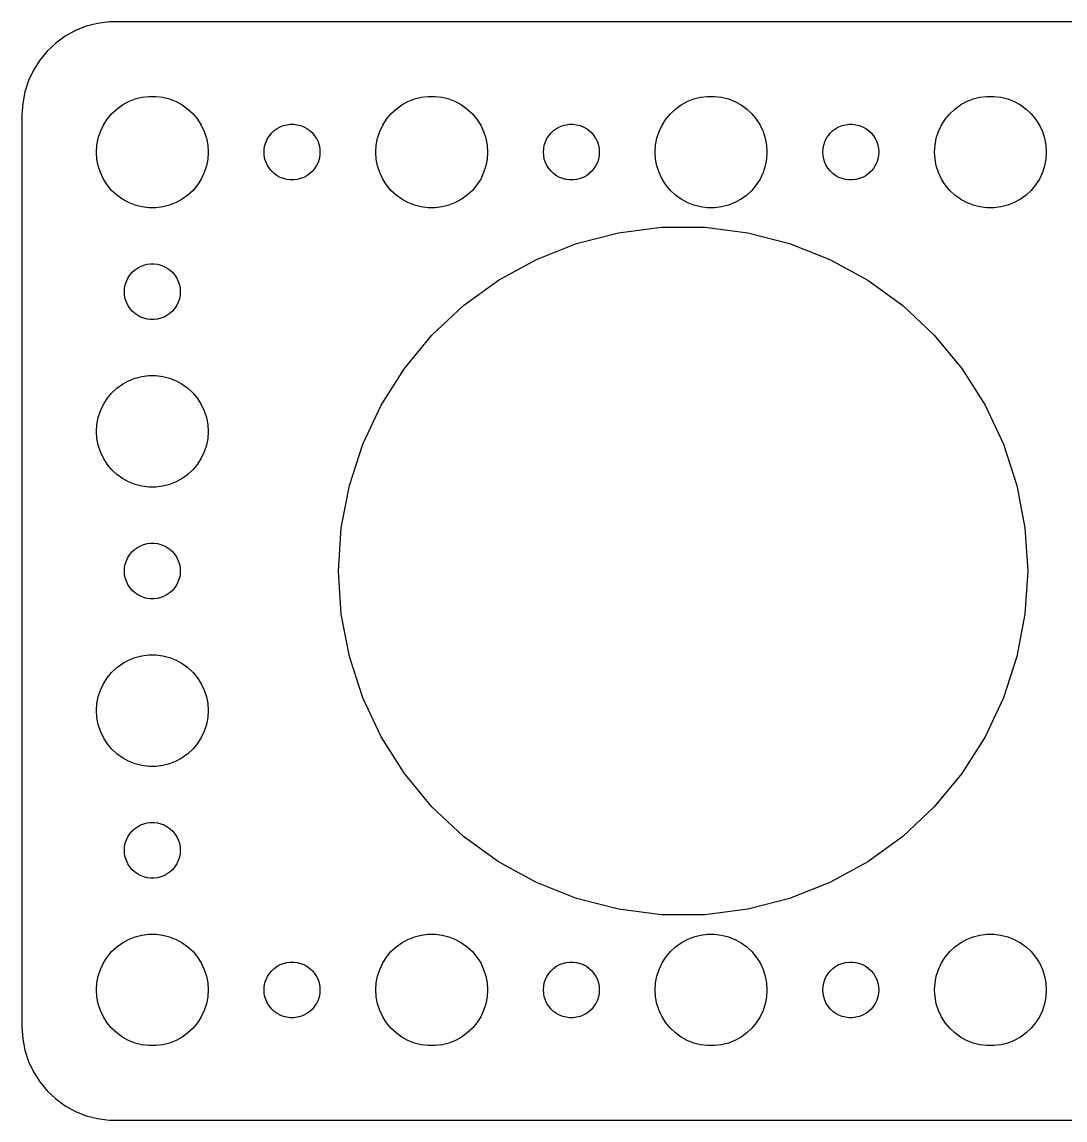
# Model space of a CAD drawing. Header units: metres. Extents: x -120 to 120, y -29 to 29.
# Drawn here: x -119.5 to -63.5, y -29.5 to 29.5 of the extents above; entities that cross this region are included whole.
import ezdxf

# ---------------------------------------------------------------- set-up
doc = ezdxf.new("R2010")
doc.units = ezdxf.units.M

msp = doc.modelspace()

# ---------------------------------------------------------------- linework, layer by layer
for p, q in [((-114.814, 29.4901), (-115.437, 29.4114)), ((114.814, 29.4901), (-114.814, 29.4901)), ((-116.629, 29.0241), (-117.179, 28.7216)), ((-116.045, 29.2553), (-116.629, 29.0241)), ((-115.437, 29.4114), (-116.045, 29.2553)), ((-117.687, 28.3526), (-118.145, 27.9227)), ((-117.179, 28.7216), (-117.687, 28.3526)), ((-118.145, 27.9227), (-118.545, 27.4389)), ((-118.545, 27.4389), (-118.882, 26.9088)), ((-118.882, 26.9088), (-119.149, 26.3406)), ((-119.149, 26.3406), (-119.343, 25.7434)), ((-119.343, 25.7434), (-119.461, 25.1267)), ((-113.427, 25.3532), (-113.062, 25.4469)), ((-113.062, 25.4469), (-112.688, 25.4941)), ((-112.688, 25.4941), (-112.312, 25.4941)), ((-112.312, 25.4941), (-111.938, 25.4469)), ((-111.938, 25.4469), (-111.573, 25.3532)), ((-98.427, 25.3532), (-98.0621, 25.4469)), ((-98.0621, 25.4469), (-97.6884, 25.4941)), ((-97.6884, 25.4941), (-97.3116, 25.4941)), ((-97.3116, 25.4941), (-96.9379, 25.4469)), ((-96.9379, 25.4469), (-96.573, 25.3532)), ((-83.427, 25.3532), (-83.0621, 25.4469)), ((-83.0621, 25.4469), (-82.6884, 25.4941)), ((-82.6884, 25.4941), (-82.3116, 25.4941)), ((-82.3116, 25.4941), (-81.9379, 25.4469)), ((-81.9379, 25.4469), (-81.573, 25.3532)), ((-68.427, 25.3532), (-68.0621, 25.4469)), ((-68.0621, 25.4469), (-67.6884, 25.4941)), ((-67.6884, 25.4941), (-67.3116, 25.4941)), ((-67.3116, 25.4941), (-66.9379, 25.4469)), ((-66.9379, 25.4469), (-66.573, 25.3532)), ((-119.461, 25.1267), (-119.5, 24.5)), ((-114.687, 24.5536), (-114.412, 24.8115)), ((-114.412, 24.8115), (-114.107, 25.033)), ((-114.107, 25.033), (-113.777, 25.2145)), ((-113.777, 25.2145), (-113.427, 25.3532)), ((-111.573, 25.3532), (-111.223, 25.2145)), ((-111.223, 25.2145), (-110.893, 25.033)), ((-110.893, 25.033), (-110.588, 24.8115)), ((-110.588, 24.8115), (-110.313, 24.5536)), ((-99.6869, 24.5536), (-99.4123, 24.8115)), ((-99.4123, 24.8115), (-99.1075, 25.033)), ((-99.1075, 25.033), (-98.7773, 25.2145)), ((-98.7773, 25.2145), (-98.427, 25.3532)), ((-96.573, 25.3532), (-96.2227, 25.2145)), ((-96.2227, 25.2145), (-95.8925, 25.033)), ((-95.8925, 25.033), (-95.5877, 24.8115)), ((-95.5877, 24.8115), (-95.3131, 24.5536)), ((-84.6869, 24.5536), (-84.4123, 24.8115)), ((-84.4123, 24.8115), (-84.1075, 25.033)), ((-84.1075, 25.033), (-83.7773, 25.2145)), ((-83.7773, 25.2145), (-83.427, 25.3532)), ((-81.573, 25.3532), (-81.2227, 25.2145)), ((-81.2227, 25.2145), (-80.8925, 25.033)), ((-80.8925, 25.033), (-80.5877, 24.8115)), ((-80.5877, 24.8115), (-80.3131, 24.5536)), ((-69.6869, 24.5536), (-69.4123, 24.8115)), ((-69.4123, 24.8115), (-69.1075, 25.033)), ((-69.1075, 25.033), (-68.7773, 25.2145)), ((-68.7773, 25.2145), (-68.427, 25.3532)), ((-66.573, 25.3532), (-66.2227, 25.2145)), ((-66.2227, 25.2145), (-65.8925, 25.033)), ((-65.8925, 25.033), (-65.5877, 24.8115)), ((-65.5877, 24.8115), (-65.3131, 24.5536)), ((-119.5, 24.5), (-119.5, -24.5)), ((-115.129, 23.9453), (-114.927, 24.2634)), ((-114.927, 24.2634), (-114.687, 24.5536)), ((-110.313, 24.5536), (-110.073, 24.2634)), ((-110.073, 24.2634), (-109.871, 23.9453)), ((-100.129, 23.9453), (-99.927, 24.2634)), ((-99.927, 24.2634), (-99.6869, 24.5536)), ((-95.3131, 24.5536), (-95.073, 24.2634)), ((-95.073, 24.2634), (-94.8711, 23.9453)), ((-85.1289, 23.9453), (-84.927, 24.2634)), ((-84.927, 24.2634), (-84.6869, 24.5536)), ((-80.3131, 24.5536), (-80.073, 24.2634)), ((-80.073, 24.2634), (-79.8711, 23.9453)), ((-70.1289, 23.9453), (-69.927, 24.2634)), ((-69.927, 24.2634), (-69.6869, 24.5536)), ((-65.3131, 24.5536), (-65.073, 24.2634)), ((-65.073, 24.2634), (-64.8711, 23.9453)), ((-115.406, 23.2461), (-115.289, 23.6044)), ((-115.289, 23.6044), (-115.129, 23.9453)), ((-109.871, 23.9453), (-109.711, 23.6044)), ((-109.711, 23.6044), (-109.594, 23.2461)), ((-106.093, 23.5268), (-105.956, 23.6558)), ((-105.956, 23.6558), (-105.804, 23.7665)), ((-105.804, 23.7665), (-105.639, 23.8572)), ((-105.639, 23.8572), (-105.464, 23.9266)), ((-105.464, 23.9266), (-105.281, 23.9734)), ((-105.281, 23.9734), (-105.094, 23.997)), ((-105.094, 23.997), (-104.906, 23.997)), ((-104.906, 23.997), (-104.719, 23.9734)), ((-104.719, 23.9734), (-104.536, 23.9266)), ((-104.536, 23.9266), (-104.361, 23.8572)), ((-104.361, 23.8572), (-104.196, 23.7665)), ((-104.196, 23.7665), (-104.044, 23.6558)), ((-104.044, 23.6558), (-103.907, 23.5268)), ((-100.406, 23.2461), (-100.289, 23.6044)), ((-100.289, 23.6044), (-100.129, 23.9453)), ((-94.8711, 23.9453), (-94.7107, 23.6044)), ((-94.7107, 23.6044), (-94.5943, 23.2461)), ((-91.0934, 23.5268), (-90.9561, 23.6558)), ((-90.9561, 23.6558), (-90.8037, 23.7665)), ((-90.8037, 23.7665), (-90.6387, 23.8572)), ((-90.6387, 23.8572), (-90.4635, 23.9266)), ((-90.4635, 23.9266), (-90.2811, 23.9734)), ((-90.2811, 23.9734), (-90.0942, 23.997)), ((-90.0942, 23.997), (-89.9058, 23.997)), ((-89.9058, 23.997), (-89.7189, 23.9734)), ((-89.7189, 23.9734), (-89.5365, 23.9266)), ((-89.5365, 23.9266), (-89.3613, 23.8572)), ((-89.3613, 23.8572), (-89.1963, 23.7665)), ((-89.1963, 23.7665), (-89.0439, 23.6558)), ((-89.0439, 23.6558), (-88.9065, 23.5268)), ((-85.4057, 23.2461), (-85.2893, 23.6044)), ((-85.2893, 23.6044), (-85.1289, 23.9453)), ((-79.8711, 23.9453), (-79.7107, 23.6044)), ((-79.7107, 23.6044), (-79.5943, 23.2461)), ((-76.0934, 23.5268), (-75.9561, 23.6558)), ((-75.9561, 23.6558), (-75.8037, 23.7665)), ((-75.8037, 23.7665), (-75.6387, 23.8572)), ((-75.6387, 23.8572), (-75.4635, 23.9266)), ((-75.4635, 23.9266), (-75.2811, 23.9734)), ((-75.2811, 23.9734), (-75.0942, 23.997)), ((-75.0942, 23.997), (-74.9058, 23.997)), ((-74.9058, 23.997), (-74.7189, 23.9734)), ((-74.7189, 23.9734), (-74.5365, 23.9266)), ((-74.5365, 23.9266), (-74.3613, 23.8572)), ((-74.3613, 23.8572), (-74.1963, 23.7665)), ((-74.1963, 23.7665), (-74.0439, 23.6558)), ((-74.0439, 23.6558), (-73.9065, 23.5268)), ((-70.4057, 23.2461), (-70.2893, 23.6044)), ((-70.2893, 23.6044), (-70.1289, 23.9453)), ((-64.8711, 23.9453), (-64.7107, 23.6044)), ((-64.7107, 23.6044), (-64.5943, 23.2461)), ((-115.476, 22.876), (-115.406, 23.2461)), ((-109.594, 23.2461), (-109.524, 22.876)), ((-106.453, 22.873), (-106.395, 23.0522)), ((-106.395, 23.0522), (-106.314, 23.2226)), ((-106.314, 23.2226), (-106.214, 23.3817)), ((-106.214, 23.3817), (-106.093, 23.5268)), ((-103.907, 23.5268), (-103.786, 23.3817)), ((-103.786, 23.3817), (-103.686, 23.2226)), ((-103.686, 23.2226), (-103.605, 23.0522)), ((-103.605, 23.0522), (-103.547, 22.873)), ((-100.476, 22.876), (-100.406, 23.2461)), ((-94.5943, 23.2461), (-94.5237, 22.876)), ((-91.4529, 22.873), (-91.3947, 23.0522)), ((-91.3947, 23.0522), (-91.3145, 23.2226)), ((-91.3145, 23.2226), (-91.2135, 23.3817)), ((-91.2135, 23.3817), (-91.0934, 23.5268)), ((-88.9065, 23.5268), (-88.7865, 23.3817)), ((-88.7865, 23.3817), (-88.6855, 23.2226)), ((-88.6855, 23.2226), (-88.6053, 23.0522)), ((-88.6053, 23.0522), (-88.5471, 22.873)), ((-85.4763, 22.876), (-85.4057, 23.2461)), ((-79.5943, 23.2461), (-79.5237, 22.876)), ((-76.4529, 22.873), (-76.3947, 23.0522)), ((-76.3947, 23.0522), (-76.3145, 23.2226)), ((-76.3145, 23.2226), (-76.2135, 23.3817)), ((-76.2135, 23.3817), (-76.0934, 23.5268)), ((-73.9065, 23.5268), (-73.7865, 23.3817)), ((-73.7865, 23.3817), (-73.6855, 23.2226)), ((-73.6855, 23.2226), (-73.6053, 23.0522)), ((-73.6053, 23.0522), (-73.5471, 22.873)), ((-70.4763, 22.876), (-70.4057, 23.2461)), ((-64.5943, 23.2461), (-64.5237, 22.876)), ((-115.5, 22.5), (-115.476, 22.876)), ((-115.476, 22.124), (-115.5, 22.5)), ((-109.524, 22.876), (-109.5, 22.5)), ((-109.5, 22.5), (-109.524, 22.124)), ((-106.5, 22.5), (-106.488, 22.688)), ((-106.488, 22.312), (-106.5, 22.5)), ((-106.488, 22.688), (-106.453, 22.873)), ((-103.547, 22.873), (-103.512, 22.688)), ((-103.512, 22.688), (-103.5, 22.5)), ((-103.5, 22.5), (-103.512, 22.312)), ((-100.5, 22.5), (-100.476, 22.876)), ((-100.476, 22.124), (-100.5, 22.5)), ((-94.5237, 22.876), (-94.5, 22.5)), ((-94.5, 22.5), (-94.5237, 22.124)), ((-91.5, 22.5), (-91.4882, 22.688)), ((-91.4882, 22.312), (-91.5, 22.5)), ((-91.4882, 22.688), (-91.4529, 22.873)), ((-88.5471, 22.873), (-88.5118, 22.688)), ((-88.5118, 22.688), (-88.5, 22.5)), ((-88.5, 22.5), (-88.5118, 22.312)), ((-85.5, 22.5), (-85.4763, 22.876)), ((-85.4763, 22.124), (-85.5, 22.5)), ((-79.5237, 22.876), (-79.5, 22.5)), ((-79.5, 22.5), (-79.5237, 22.124)), ((-76.5, 22.5), (-76.4882, 22.688)), ((-76.4882, 22.312), (-76.5, 22.5)), ((-76.4882, 22.688), (-76.4529, 22.873)), ((-73.5471, 22.873), (-73.5118, 22.688)), ((-73.5118, 22.688), (-73.5, 22.5)), ((-73.5, 22.5), (-73.5118, 22.312)), ((-70.5, 22.5), (-70.4763, 22.876)), ((-70.4763, 22.124), (-70.5, 22.5)), ((-64.5237, 22.876), (-64.5, 22.5)), ((-64.5, 22.5), (-64.5237, 22.124)), ((-115.406, 21.7539), (-115.476, 22.124)), ((-109.524, 22.124), (-109.594, 21.7539)), ((-106.453, 22.127), (-106.488, 22.312)), ((-106.395, 21.9478), (-106.453, 22.127)), ((-106.314, 21.7774), (-106.395, 21.9478)), ((-103.605, 21.9478), (-103.686, 21.7774)), ((-103.547, 22.127), (-103.605, 21.9478)), ((-103.512, 22.312), (-103.547, 22.127)), ((-100.406, 21.7539), (-100.476, 22.124)), ((-94.5237, 22.124), (-94.5943, 21.7539)), ((-91.4529, 22.127), (-91.4882, 22.312)), ((-91.3947, 21.9478), (-91.4529, 22.127)), ((-91.3145, 21.7774), (-91.3947, 21.9478)), ((-88.6053, 21.9478), (-88.6855, 21.7774)), ((-88.5471, 22.127), (-88.6053, 21.9478)), ((-88.5118, 22.312), (-88.5471, 22.127)), ((-85.4057, 21.7539), (-85.4763, 22.124)), ((-79.5237, 22.124), (-79.5943, 21.7539)), ((-76.4529, 22.127), (-76.4882, 22.312)), ((-76.3947, 21.9478), (-76.4529, 22.127)), ((-76.3145, 21.7774), (-76.3947, 21.9478)), ((-73.6053, 21.9478), (-73.6855, 21.7774)), ((-73.5471, 22.127), (-73.6053, 21.9478)), ((-73.5118, 22.312), (-73.5471, 22.127)), ((-70.4057, 21.7539), (-70.4763, 22.124)), ((-64.5237, 22.124), (-64.5943, 21.7539)), ((-115.289, 21.3956), (-115.406, 21.7539)), ((-115.129, 21.0547), (-115.289, 21.3956)), ((-109.711, 21.3956), (-109.871, 21.0547)), ((-109.594, 21.7539), (-109.711, 21.3956)), ((-106.214, 21.6183), (-106.314, 21.7774)), ((-106.093, 21.4732), (-106.214, 21.6183)), ((-105.956, 21.3442), (-106.093, 21.4732)), ((-105.804, 21.2335), (-105.956, 21.3442)), ((-105.639, 21.1427), (-105.804, 21.2335)), ((-104.196, 21.2335), (-104.361, 21.1427)), ((-104.044, 21.3442), (-104.196, 21.2335)), ((-103.907, 21.4732), (-104.044, 21.3442)), ((-103.786, 21.6183), (-103.907, 21.4732)), ((-103.686, 21.7774), (-103.786, 21.6183)), ((-100.289, 21.3956), (-100.406, 21.7539)), ((-100.129, 21.0547), (-100.289, 21.3956)), ((-94.7107, 21.3956), (-94.8711, 21.0547)), ((-94.5943, 21.7539), (-94.7107, 21.3956)), ((-91.2135, 21.6183), (-91.3145, 21.7774)), ((-91.0934, 21.4732), (-91.2135, 21.6183)), ((-90.9561, 21.3442), (-91.0934, 21.4732)), ((-90.8037, 21.2335), (-90.9561, 21.3442)), ((-90.6387, 21.1427), (-90.8037, 21.2335)), ((-89.1963, 21.2335), (-89.3613, 21.1427)), ((-89.0439, 21.3442), (-89.1963, 21.2335)), ((-88.9065, 21.4732), (-89.0439, 21.3442)), ((-88.7865, 21.6183), (-88.9065, 21.4732)), ((-88.6855, 21.7774), (-88.7865, 21.6183)), ((-85.2893, 21.3956), (-85.4057, 21.7539)), ((-85.1289, 21.0547), (-85.2893, 21.3956)), ((-79.7107, 21.3956), (-79.8711, 21.0547)), ((-79.5943, 21.7539), (-79.7107, 21.3956)), ((-76.2135, 21.6183), (-76.3145, 21.7774)), ((-76.0934, 21.4732), (-76.2135, 21.6183)), ((-75.9561, 21.3442), (-76.0934, 21.4732)), ((-75.8037, 21.2335), (-75.9561, 21.3442)), ((-75.6387, 21.1427), (-75.8037, 21.2335)), ((-74.1963, 21.2335), (-74.3613, 21.1427)), ((-74.0439, 21.3442), (-74.1963, 21.2335)), ((-73.9065, 21.4732), (-74.0439, 21.3442)), ((-73.7865, 21.6183), (-73.9065, 21.4732)), ((-73.6855, 21.7774), (-73.7865, 21.6183)), ((-70.2893, 21.3956), (-70.4057, 21.7539)), ((-70.1289, 21.0547), (-70.2893, 21.3956)), ((-64.7107, 21.3956), (-64.8711, 21.0547)), ((-64.5943, 21.7539), (-64.7107, 21.3956)), ((-114.927, 20.7366), (-115.129, 21.0547)), ((-114.687, 20.4464), (-114.927, 20.7366)), ((-110.073, 20.7366), (-110.313, 20.4464)), ((-109.871, 21.0547), (-110.073, 20.7366)), ((-105.464, 21.0734), (-105.639, 21.1427)), ((-105.281, 21.0266), (-105.464, 21.0734)), ((-105.094, 21.003), (-105.281, 21.0266)), ((-104.906, 21.003), (-105.094, 21.003)), ((-104.719, 21.0266), (-104.906, 21.003)), ((-104.536, 21.0734), (-104.719, 21.0266)), ((-104.361, 21.1427), (-104.536, 21.0734)), ((-99.927, 20.7366), (-100.129, 21.0547)), ((-99.6869, 20.4464), (-99.927, 20.7366)), ((-95.073, 20.7366), (-95.3131, 20.4464)), ((-94.8711, 21.0547), (-95.073, 20.7366)), ((-90.4635, 21.0734), (-90.6387, 21.1427)), ((-90.2811, 21.0266), (-90.4635, 21.0734)), ((-90.0942, 21.003), (-90.2811, 21.0266)), ((-89.9058, 21.003), (-90.0942, 21.003)), ((-89.7189, 21.0266), (-89.9058, 21.003)), ((-89.5365, 21.0734), (-89.7189, 21.0266)), ((-89.3613, 21.1427), (-89.5365, 21.0734)), ((-84.927, 20.7366), (-85.1289, 21.0547)), ((-84.6869, 20.4464), (-84.927, 20.7366)), ((-80.073, 20.7366), (-80.3131, 20.4464)), ((-79.8711, 21.0547), (-80.073, 20.7366)), ((-75.4635, 21.0734), (-75.6387, 21.1427)), ((-75.2811, 21.0266), (-75.4635, 21.0734)), ((-75.0942, 21.003), (-75.2811, 21.0266)), ((-74.9058, 21.003), (-75.0942, 21.003)), ((-74.7189, 21.0266), (-74.9058, 21.003)), ((-74.5365, 21.0734), (-74.7189, 21.0266)), ((-74.3613, 21.1427), (-74.5365, 21.0734)), ((-69.927, 20.7366), (-70.1289, 21.0547)), ((-69.6869, 20.4464), (-69.927, 20.7366)), ((-65.073, 20.7366), (-65.3131, 20.4464)), ((-64.8711, 21.0547), (-65.073, 20.7366)), ((-114.412, 20.1884), (-114.687, 20.4464)), ((-114.107, 19.967), (-114.412, 20.1884)), ((-110.588, 20.1884), (-110.893, 19.967)), ((-110.313, 20.4464), (-110.588, 20.1884)), ((-99.4123, 20.1884), (-99.6869, 20.4464)), ((-99.1075, 19.967), (-99.4123, 20.1884)), ((-95.5877, 20.1884), (-95.8925, 19.967)), ((-95.3131, 20.4464), (-95.5877, 20.1884)), ((-84.4123, 20.1884), (-84.6869, 20.4464)), ((-84.1075, 19.967), (-84.4123, 20.1884)), ((-80.5877, 20.1884), (-80.8925, 19.967)), ((-80.3131, 20.4464), (-80.5877, 20.1884)), ((-69.4123, 20.1884), (-69.6869, 20.4464)), ((-69.1075, 19.967), (-69.4123, 20.1884)), ((-65.5877, 20.1884), (-65.8925, 19.967)), ((-65.3131, 20.4464), (-65.5877, 20.1884)), ((-113.777, 19.7855), (-114.107, 19.967)), ((-113.427, 19.6468), (-113.777, 19.7855)), ((-113.062, 19.5531), (-113.427, 19.6468)), ((-112.688, 19.5059), (-113.062, 19.5531)), ((-112.312, 19.5059), (-112.688, 19.5059)), ((-111.938, 19.5531), (-112.312, 19.5059)), ((-111.573, 19.6468), (-111.938, 19.5531)), ((-111.223, 19.7855), (-111.573, 19.6468)), ((-110.893, 19.967), (-111.223, 19.7855)), ((-98.7773, 19.7855), (-99.1075, 19.967)), ((-98.427, 19.6468), (-98.7773, 19.7855)), ((-98.0621, 19.5531), (-98.427, 19.6468)), ((-97.6884, 19.5059), (-98.0621, 19.5531)), ((-97.3116, 19.5059), (-97.6884, 19.5059)), ((-96.9379, 19.5531), (-97.3116, 19.5059)), ((-96.573, 19.6468), (-96.9379, 19.5531)), ((-96.2227, 19.7855), (-96.573, 19.6468)), ((-95.8925, 19.967), (-96.2227, 19.7855)), ((-83.7773, 19.7855), (-84.1075, 19.967)), ((-83.427, 19.6468), (-83.7773, 19.7855)), ((-83.0621, 19.5531), (-83.427, 19.6468)), ((-82.6884, 19.5059), (-83.0621, 19.5531)), ((-82.3116, 19.5059), (-82.6884, 19.5059)), ((-81.9379, 19.5531), (-82.3116, 19.5059)), ((-81.573, 19.6468), (-81.9379, 19.5531)), ((-81.2227, 19.7855), (-81.573, 19.6468)), ((-80.8925, 19.967), (-81.2227, 19.7855)), ((-68.7773, 19.7855), (-69.1075, 19.967)), ((-68.427, 19.6468), (-68.7773, 19.7855)), ((-68.0621, 19.5531), (-68.427, 19.6468)), ((-67.6884, 19.5059), (-68.0621, 19.5531)), ((-67.3116, 19.5059), (-67.6884, 19.5059)), ((-66.9379, 19.5531), (-67.3116, 19.5059)), ((-66.573, 19.6468), (-66.9379, 19.5531)), ((-66.2227, 19.7855), (-66.573, 19.6468)), ((-65.8925, 19.967), (-66.2227, 19.7855)), ((-87.4666, 18.1723), (-85.1616, 18.4635)), ((-85.1616, 18.4635), (-82.8384, 18.4635)), ((-82.8384, 18.4635), (-80.5334, 18.1723)), ((-89.7168, 17.5945), (-87.4666, 18.1723)), ((-80.5334, 18.1723), (-78.2832, 17.5945)), ((-91.8769, 16.7393), (-89.7168, 17.5945)), ((-78.2832, 17.5945), (-76.1231, 16.7393)), ((-93.9128, 15.6201), (-91.8769, 16.7393)), ((-76.1231, 16.7393), (-74.0872, 15.6201)), ((-113.714, 15.8817), (-113.593, 16.0268)), ((-113.593, 16.0268), (-113.456, 16.1558)), ((-113.456, 16.1558), (-113.304, 16.2665)), ((-113.304, 16.2665), (-113.139, 16.3572)), ((-113.139, 16.3572), (-112.964, 16.4266)), ((-112.964, 16.4266), (-112.781, 16.4734)), ((-112.781, 16.4734), (-112.594, 16.497)), ((-112.594, 16.497), (-112.406, 16.497)), ((-112.406, 16.497), (-112.219, 16.4734)), ((-112.219, 16.4734), (-112.036, 16.4266)), ((-112.036, 16.4266), (-111.861, 16.3572)), ((-111.861, 16.3572), (-111.696, 16.2665)), ((-111.696, 16.2665), (-111.544, 16.1558)), ((-111.544, 16.1558), (-111.407, 16.0268)), ((-111.407, 16.0268), (-111.286, 15.8817)), ((-113.988, 15.188), (-113.953, 15.373)), ((-113.953, 15.373), (-113.895, 15.5522)), ((-113.895, 15.5522), (-113.814, 15.7226)), ((-113.814, 15.7226), (-113.714, 15.8817)), ((-111.286, 15.8817), (-111.186, 15.7226)), ((-111.186, 15.7226), (-111.105, 15.5522)), ((-111.105, 15.5522), (-111.047, 15.373)), ((-111.047, 15.373), (-111.012, 15.188)), ((-95.7923, 14.2545), (-93.9128, 15.6201)), ((-74.0872, 15.6201), (-72.2077, 14.2545)), ((-114, 15), (-113.988, 15.188)), ((-113.988, 14.812), (-114, 15)), ((-113.953, 14.627), (-113.988, 14.812)), ((-111.012, 14.812), (-111.047, 14.627)), ((-111.012, 15.188), (-111, 15)), ((-111, 15), (-111.012, 14.812)), ((-113.895, 14.4478), (-113.953, 14.627)), ((-113.814, 14.2774), (-113.895, 14.4478)), ((-113.714, 14.1183), (-113.814, 14.2774)), ((-111.186, 14.2774), (-111.286, 14.1183)), ((-111.105, 14.4478), (-111.186, 14.2774)), ((-111.047, 14.627), (-111.105, 14.4478)), ((-97.4859, 12.6641), (-95.7923, 14.2545)), ((-72.2077, 14.2545), (-70.5141, 12.6641)), ((-113.593, 13.9732), (-113.714, 14.1183)), ((-113.456, 13.8442), (-113.593, 13.9732)), ((-113.304, 13.7335), (-113.456, 13.8442)), ((-113.139, 13.6427), (-113.304, 13.7335)), ((-112.964, 13.5734), (-113.139, 13.6427)), ((-112.781, 13.5266), (-112.964, 13.5734)), ((-112.036, 13.5734), (-112.219, 13.5266)), ((-111.861, 13.6427), (-112.036, 13.5734)), ((-111.696, 13.7335), (-111.861, 13.6427)), ((-111.544, 13.8442), (-111.696, 13.7335)), ((-111.407, 13.9732), (-111.544, 13.8442)), ((-111.286, 14.1183), (-111.407, 13.9732)), ((-112.594, 13.5029), (-112.781, 13.5266)), ((-112.406, 13.5029), (-112.594, 13.5029)), ((-112.219, 13.5266), (-112.406, 13.5029)), ((-98.9668, 10.874), (-97.4859, 12.6641)), ((-70.5141, 12.6641), (-69.0332, 10.874)), ((-100.212, 8.91243), (-98.9668, 10.874)), ((-69.0332, 10.874), (-67.7883, 8.91243)), ((-114.412, 9.81154), (-114.107, 10.033)), ((-114.107, 10.033), (-113.777, 10.2145)), ((-113.777, 10.2145), (-113.427, 10.3532)), ((-113.427, 10.3532), (-113.062, 10.4469)), ((-113.062, 10.4469), (-112.688, 10.4941)), ((-112.688, 10.4941), (-112.312, 10.4941)), ((-112.312, 10.4941), (-111.938, 10.4469)), ((-111.938, 10.4469), (-111.573, 10.3532)), ((-111.573, 10.3532), (-111.223, 10.2145)), ((-111.223, 10.2145), (-110.893, 10.033)), ((-110.893, 10.033), (-110.588, 9.81154)), ((-114.927, 9.26335), (-114.687, 9.55363)), ((-114.687, 9.55363), (-114.412, 9.81154)), ((-110.588, 9.81154), (-110.313, 9.55363)), ((-110.313, 9.55363), (-110.073, 9.26335)), ((-115.289, 8.60437), (-115.129, 8.94525)), ((-115.129, 8.94525), (-114.927, 9.26335)), ((-110.073, 9.26335), (-109.871, 8.94525)), ((-109.871, 8.94525), (-109.711, 8.60437)), ((-101.201, 6.8103), (-100.212, 8.91243)), ((-67.7883, 8.91243), (-66.7991, 6.8103)), ((-115.406, 8.24606), (-115.289, 8.60437)), ((-109.711, 8.60437), (-109.594, 8.24606)), ((-115.5, 7.5), (-115.476, 7.87599)), ((-115.476, 7.87599), (-115.406, 8.24606)), ((-109.594, 8.24606), (-109.524, 7.87599)), ((-109.524, 7.87599), (-109.5, 7.5)), ((-115.476, 7.12399), (-115.5, 7.5)), ((-115.406, 6.75392), (-115.476, 7.12399)), ((-109.524, 7.12399), (-109.594, 6.75392)), ((-109.5, 7.5), (-109.524, 7.12399)), ((-115.289, 6.39561), (-115.406, 6.75392)), ((-109.594, 6.75392), (-109.711, 6.39561)), ((-101.919, 4.60075), (-101.201, 6.8103)), ((-66.7991, 6.8103), (-66.0812, 4.60075)), ((-115.129, 6.05473), (-115.289, 6.39561)), ((-114.927, 5.73663), (-115.129, 6.05473)), ((-109.871, 6.05473), (-110.073, 5.73663)), ((-109.711, 6.39561), (-109.871, 6.05473)), ((-114.687, 5.44635), (-114.927, 5.73663)), ((-114.412, 5.18845), (-114.687, 5.44635)), ((-110.313, 5.44635), (-110.588, 5.18845)), ((-110.073, 5.73663), (-110.313, 5.44635)), ((-114.107, 4.96701), (-114.412, 5.18845)), ((-113.777, 4.78551), (-114.107, 4.96701)), ((-113.427, 4.64682), (-113.777, 4.78551)), ((-111.223, 4.78551), (-111.573, 4.64682)), ((-110.893, 4.96701), (-111.223, 4.78551)), ((-110.588, 5.18845), (-110.893, 4.96701)), ((-113.062, 4.55313), (-113.427, 4.64682)), ((-112.688, 4.50591), (-113.062, 4.55313)), ((-112.312, 4.50591), (-112.688, 4.50591)), ((-111.938, 4.55313), (-112.312, 4.50591)), ((-111.573, 4.64682), (-111.938, 4.55313)), ((-102.354, 2.31866), (-101.919, 4.60075)), ((-66.0812, 4.60075), (-65.6459, 2.31866)), ((-102.5, 0), (-102.354, 2.31866)), ((-65.6459, 2.31866), (-65.5, 0)), ((-113.456, 1.15576), (-113.304, 1.26648)), ((-113.304, 1.26648), (-113.139, 1.35724)), ((-113.139, 1.35724), (-112.964, 1.42657)), ((-112.964, 1.42657), (-112.781, 1.47342)), ((-112.781, 1.47342), (-112.594, 1.49704)), ((-112.594, 1.49704), (-112.406, 1.49704)), ((-112.406, 1.49704), (-112.219, 1.47342)), ((-112.219, 1.47342), (-112.036, 1.42657)), ((-112.036, 1.42657), (-111.861, 1.35724)), ((-111.861, 1.35724), (-111.696, 1.26648)), ((-111.696, 1.26648), (-111.544, 1.15576)), ((-113.895, 0.55219), (-113.814, 0.72263)), ((-113.814, 0.72263), (-113.714, 0.88167)), ((-113.714, 0.88167), (-113.593, 1.02681)), ((-113.593, 1.02681), (-113.456, 1.15576)), ((-111.544, 1.15576), (-111.407, 1.02681)), ((-111.407, 1.02681), (-111.286, 0.88167)), ((-111.286, 0.88167), (-111.186, 0.72263)), ((-111.186, 0.72263), (-111.105, 0.55219)), ((-114, 0), (-113.988, 0.18799)), ((-113.988, -0.18799), (-114, 0)), ((-113.988, 0.18799), (-113.953, 0.37303)), ((-113.953, 0.37303), (-113.895, 0.55219)), ((-111.105, 0.55219), (-111.047, 0.37303)), ((-111.047, 0.37303), (-111.012, 0.18799)), ((-111.012, 0.18799), (-111, 0)), ((-111, 0), (-111.012, -0.18799)), ((-102.354, -2.31866), (-102.5, 0)), ((-65.5, 0), (-65.6459, -2.31866)), ((-113.953, -0.37303), (-113.988, -0.18799)), ((-113.895, -0.55219), (-113.953, -0.37303)), ((-113.814, -0.72263), (-113.895, -0.55219)), ((-111.105, -0.55219), (-111.186, -0.72263)), ((-111.047, -0.37303), (-111.105, -0.55219)), ((-111.012, -0.18799), (-111.047, -0.37303)), ((-113.714, -0.88167), (-113.814, -0.72263)), ((-113.593, -1.02681), (-113.714, -0.88167)), ((-113.456, -1.15576), (-113.593, -1.02681)), ((-113.304, -1.26648), (-113.456, -1.15576)), ((-111.544, -1.15576), (-111.696, -1.26648)), ((-111.407, -1.02681), (-111.544, -1.15576)), ((-111.286, -0.88167), (-111.407, -1.02681)), ((-111.186, -0.72263), (-111.286, -0.88167)), ((-113.139, -1.35724), (-113.304, -1.26648)), ((-112.964, -1.42657), (-113.139, -1.35724)), ((-112.781, -1.47342), (-112.964, -1.42657)), ((-112.594, -1.49704), (-112.781, -1.47342)), ((-112.406, -1.49704), (-112.594, -1.49704)), ((-112.219, -1.47342), (-112.406, -1.49704)), ((-112.036, -1.42657), (-112.219, -1.47342)), ((-111.861, -1.35724), (-112.036, -1.42657)), ((-111.696, -1.26648), (-111.861, -1.35724)), ((-101.919, -4.60075), (-102.354, -2.31866)), ((-65.6459, -2.31866), (-66.0812, -4.60075)), ((-113.777, -4.78551), (-113.427, -4.64682)), ((-113.427, -4.64682), (-113.062, -4.55313)), ((-113.062, -4.55313), (-112.688, -4.50591)), ((-112.688, -4.50591), (-112.312, -4.50591)), ((-112.312, -4.50591), (-111.938, -4.55313)), ((-111.938, -4.55313), (-111.573, -4.64682)), ((-111.573, -4.64682), (-111.223, -4.78551)), ((-101.201, -6.8103), (-101.919, -4.60075)), ((-66.0812, -4.60075), (-66.7991, -6.8103)), ((-114.687, -5.44635), (-114.412, -5.18845)), ((-114.412, -5.18845), (-114.107, -4.96701)), ((-114.107, -4.96701), (-113.777, -4.78551)), ((-111.223, -4.78551), (-110.893, -4.96701)), ((-110.893, -4.96701), (-110.588, -5.18845)), ((-110.588, -5.18845), (-110.313, -5.44635)), ((-115.129, -6.05473), (-114.927, -5.73663)), ((-114.927, -5.73663), (-114.687, -5.44635)), ((-110.313, -5.44635), (-110.073, -5.73663)), ((-110.073, -5.73663), (-109.871, -6.05473)), ((-115.406, -6.75392), (-115.289, -6.39561)), ((-115.289, -6.39561), (-115.129, -6.05473)), ((-109.871, -6.05473), (-109.711, -6.39561)), ((-109.711, -6.39561), (-109.594, -6.75392)), ((-115.476, -7.12399), (-115.406, -6.75392)), ((-109.594, -6.75392), (-109.524, -7.12399)), ((-100.212, -8.91243), (-101.201, -6.8103)), ((-66.7991, -6.8103), (-67.7883, -8.91243)), ((-115.5, -7.5), (-115.476, -7.12399)), ((-115.476, -7.87599), (-115.5, -7.5)), ((-109.524, -7.12399), (-109.5, -7.5)), ((-109.5, -7.5), (-109.524, -7.87599)), ((-115.406, -8.24606), (-115.476, -7.87599)), ((-115.289, -8.60437), (-115.406, -8.24606)), ((-109.594, -8.24606), (-109.711, -8.60437)), ((-109.524, -7.87599), (-109.594, -8.24606)), ((-115.129, -8.94525), (-115.289, -8.60437)), ((-109.711, -8.60437), (-109.871, -8.94525)), ((-114.927, -9.26335), (-115.129, -8.94525)), ((-114.687, -9.55363), (-114.927, -9.26335)), ((-110.073, -9.26335), (-110.313, -9.55363)), ((-109.871, -8.94525), (-110.073, -9.26335)), ((-98.9668, -10.874), (-100.212, -8.91243)), ((-67.7883, -8.91243), (-69.0332, -10.874)), ((-114.412, -9.81154), (-114.687, -9.55363)), ((-114.107, -10.033), (-114.412, -9.81154)), ((-110.588, -9.81154), (-110.893, -10.033)), ((-110.313, -9.55363), (-110.588, -9.81154)), ((-113.777, -10.2145), (-114.107, -10.033)), ((-113.427, -10.3532), (-113.777, -10.2145)), ((-113.062, -10.4469), (-113.427, -10.3532)), ((-112.688, -10.4941), (-113.062, -10.4469)), ((-112.312, -10.4941), (-112.688, -10.4941)), ((-111.938, -10.4469), (-112.312, -10.4941)), ((-111.573, -10.3532), (-111.938, -10.4469)), ((-111.223, -10.2145), (-111.573, -10.3532)), ((-110.893, -10.033), (-111.223, -10.2145)), ((-97.4859, -12.6641), (-98.9668, -10.874)), ((-69.0332, -10.874), (-70.5141, -12.6641)), ((-95.7923, -14.2545), (-97.4859, -12.6641)), ((-70.5141, -12.6641), (-72.2077, -14.2545)), ((-112.964, -13.5734), (-112.781, -13.5266)), ((-112.781, -13.5266), (-112.594, -13.5029)), ((-112.594, -13.5029), (-112.406, -13.5029)), ((-112.406, -13.5029), (-112.219, -13.5266)), ((-112.219, -13.5266), (-112.036, -13.5734)), ((-113.814, -14.2774), (-113.714, -14.1183)), ((-113.714, -14.1183), (-113.593, -13.9732)), ((-113.593, -13.9732), (-113.456, -13.8442)), ((-113.456, -13.8442), (-113.304, -13.7335)), ((-113.304, -13.7335), (-113.139, -13.6427)), ((-113.139, -13.6427), (-112.964, -13.5734)), ((-112.036, -13.5734), (-111.861, -13.6427)), ((-111.861, -13.6427), (-111.696, -13.7335)), ((-111.696, -13.7335), (-111.544, -13.8442)), ((-111.544, -13.8442), (-111.407, -13.9732)), ((-111.407, -13.9732), (-111.286, -14.1183)), ((-111.286, -14.1183), (-111.186, -14.2774)), ((-113.988, -14.812), (-113.953, -14.627)), ((-113.953, -14.627), (-113.895, -14.4478)), ((-113.895, -14.4478), (-113.814, -14.2774)), ((-111.186, -14.2774), (-111.105, -14.4478)), ((-111.105, -14.4478), (-111.047, -14.627)), ((-111.047, -14.627), (-111.012, -14.812)), ((-93.9128, -15.6201), (-95.7923, -14.2545)), ((-72.2077, -14.2545), (-74.0872, -15.6201)), ((-114, -15), (-113.988, -14.812)), ((-113.988, -15.188), (-114, -15)), ((-113.953, -15.373), (-113.988, -15.188)), ((-111.012, -15.188), (-111.047, -15.373)), ((-111.012, -14.812), (-111, -15)), ((-111, -15), (-111.012, -15.188)), ((-113.895, -15.5522), (-113.953, -15.373)), ((-113.814, -15.7226), (-113.895, -15.5522)), ((-113.714, -15.8817), (-113.814, -15.7226)), ((-113.593, -16.0268), (-113.714, -15.8817)), ((-111.286, -15.8817), (-111.407, -16.0268)), ((-111.186, -15.7226), (-111.286, -15.8817)), ((-111.105, -15.5522), (-111.186, -15.7226)), ((-111.047, -15.373), (-111.105, -15.5522)), ((-91.8769, -16.7393), (-93.9128, -15.6201)), ((-74.0872, -15.6201), (-76.1231, -16.7393)), ((-113.456, -16.1558), (-113.593, -16.0268)), ((-113.304, -16.2665), (-113.456, -16.1558)), ((-113.139, -16.3572), (-113.304, -16.2665)), ((-112.964, -16.4266), (-113.139, -16.3572)), ((-112.781, -16.4734), (-112.964, -16.4266)), ((-112.594, -16.497), (-112.781, -16.4734)), ((-112.406, -16.497), (-112.594, -16.497)), ((-112.219, -16.4734), (-112.406, -16.497)), ((-112.036, -16.4266), (-112.219, -16.4734)), ((-111.861, -16.3572), (-112.036, -16.4266)), ((-111.696, -16.2665), (-111.861, -16.3572)), ((-111.544, -16.1558), (-111.696, -16.2665)), ((-111.407, -16.0268), (-111.544, -16.1558)), ((-89.7168, -17.5945), (-91.8769, -16.7393)), ((-76.1231, -16.7393), (-78.2832, -17.5945)), ((-87.4666, -18.1723), (-89.7168, -17.5945)), ((-78.2832, -17.5945), (-80.5334, -18.1723)), ((-85.1616, -18.4635), (-87.4666, -18.1723)), ((-80.5334, -18.1723), (-82.8384, -18.4635)), ((-82.8384, -18.4635), (-85.1616, -18.4635)), ((-114.412, -20.1884), (-114.107, -19.967)), ((-114.107, -19.967), (-113.777, -19.7855)), ((-113.777, -19.7855), (-113.427, -19.6468)), ((-113.427, -19.6468), (-113.062, -19.5531)), ((-113.062, -19.5531), (-112.688, -19.5059)), ((-112.688, -19.5059), (-112.312, -19.5059)), ((-112.312, -19.5059), (-111.938, -19.5531)), ((-111.938, -19.5531), (-111.573, -19.6468)), ((-111.573, -19.6468), (-111.223, -19.7855)), ((-111.223, -19.7855), (-110.893, -19.967)), ((-110.893, -19.967), (-110.588, -20.1884)), ((-99.4123, -20.1884), (-99.1075, -19.967)), ((-99.1075, -19.967), (-98.7773, -19.7855)), ((-98.7773, -19.7855), (-98.427, -19.6468)), ((-98.427, -19.6468), (-98.0621, -19.5531)), ((-98.0621, -19.5531), (-97.6884, -19.5059)), ((-97.6884, -19.5059), (-97.3116, -19.5059)), ((-97.3116, -19.5059), (-96.9379, -19.5531)), ((-96.9379, -19.5531), (-96.573, -19.6468)), ((-96.573, -19.6468), (-96.2227, -19.7855)), ((-96.2227, -19.7855), (-95.8925, -19.967)), ((-95.8925, -19.967), (-95.5877, -20.1884)), ((-84.4123, -20.1884), (-84.1075, -19.967)), ((-84.1075, -19.967), (-83.7773, -19.7855)), ((-83.7773, -19.7855), (-83.427, -19.6468)), ((-83.427, -19.6468), (-83.0621, -19.5531)), ((-83.0621, -19.5531), (-82.6884, -19.5059)), ((-82.6884, -19.5059), (-82.3116, -19.5059)), ((-82.3116, -19.5059), (-81.9379, -19.5531)), ((-81.9379, -19.5531), (-81.573, -19.6468)), ((-81.573, -19.6468), (-81.2227, -19.7855)), ((-81.2227, -19.7855), (-80.8925, -19.967)), ((-80.8925, -19.967), (-80.5877, -20.1884)), ((-69.4123, -20.1884), (-69.1075, -19.967)), ((-69.1075, -19.967), (-68.7773, -19.7855)), ((-68.7773, -19.7855), (-68.427, -19.6468)), ((-68.427, -19.6468), (-68.0621, -19.5531)), ((-68.0621, -19.5531), (-67.6884, -19.5059)), ((-67.6884, -19.5059), (-67.3116, -19.5059)), ((-67.3116, -19.5059), (-66.9379, -19.5531)), ((-66.9379, -19.5531), (-66.573, -19.6468)), ((-66.573, -19.6468), (-66.2227, -19.7855)), ((-66.2227, -19.7855), (-65.8925, -19.967)), ((-65.8925, -19.967), (-65.5877, -20.1884)), ((-114.927, -20.7366), (-114.687, -20.4464)), ((-114.687, -20.4464), (-114.412, -20.1884)), ((-110.588, -20.1884), (-110.313, -20.4464)), ((-110.313, -20.4464), (-110.073, -20.7366)), ((-99.927, -20.7366), (-99.6869, -20.4464)), ((-99.6869, -20.4464), (-99.4123, -20.1884)), ((-95.5877, -20.1884), (-95.3131, -20.4464)), ((-95.3131, -20.4464), (-95.073, -20.7366)), ((-84.927, -20.7366), (-84.6869, -20.4464)), ((-84.6869, -20.4464), (-84.4123, -20.1884)), ((-80.5877, -20.1884), (-80.3131, -20.4464)), ((-80.3131, -20.4464), (-80.073, -20.7366)), ((-69.927, -20.7366), (-69.6869, -20.4464)), ((-69.6869, -20.4464), (-69.4123, -20.1884)), ((-65.5877, -20.1884), (-65.3131, -20.4464)), ((-65.3131, -20.4464), (-65.073, -20.7366)), ((-115.289, -21.3956), (-115.129, -21.0547)), ((-115.129, -21.0547), (-114.927, -20.7366)), ((-110.073, -20.7366), (-109.871, -21.0547)), ((-109.871, -21.0547), (-109.711, -21.3956)), ((-105.804, -21.2335), (-105.639, -21.1427)), ((-105.639, -21.1427), (-105.464, -21.0734)), ((-105.464, -21.0734), (-105.281, -21.0266)), ((-105.281, -21.0266), (-105.094, -21.003)), ((-105.094, -21.003), (-104.906, -21.003)), ((-104.906, -21.003), (-104.719, -21.0266)), ((-104.719, -21.0266), (-104.536, -21.0734)), ((-104.536, -21.0734), (-104.361, -21.1427)), ((-104.361, -21.1427), (-104.196, -21.2335)), ((-100.289, -21.3956), (-100.129, -21.0547)), ((-100.129, -21.0547), (-99.927, -20.7366)), ((-95.073, -20.7366), (-94.8711, -21.0547)), ((-94.8711, -21.0547), (-94.7107, -21.3956)), ((-90.8037, -21.2335), (-90.6387, -21.1427)), ((-90.6387, -21.1427), (-90.4635, -21.0734)), ((-90.4635, -21.0734), (-90.2811, -21.0266)), ((-90.2811, -21.0266), (-90.0942, -21.003)), ((-90.0942, -21.003), (-89.9058, -21.003)), ((-89.9058, -21.003), (-89.7189, -21.0266)), ((-89.7189, -21.0266), (-89.5365, -21.0734)), ((-89.5365, -21.0734), (-89.3613, -21.1427)), ((-89.3613, -21.1427), (-89.1963, -21.2335)), ((-85.2893, -21.3956), (-85.1289, -21.0547)), ((-85.1289, -21.0547), (-84.927, -20.7366)), ((-80.073, -20.7366), (-79.8711, -21.0547)), ((-79.8711, -21.0547), (-79.7107, -21.3956)), ((-75.8037, -21.2335), (-75.6387, -21.1427)), ((-75.6387, -21.1427), (-75.4635, -21.0734)), ((-75.4635, -21.0734), (-75.2811, -21.0266)), ((-75.2811, -21.0266), (-75.0942, -21.003)), ((-75.0942, -21.003), (-74.9058, -21.003)), ((-74.9058, -21.003), (-74.7189, -21.0266)), ((-74.7189, -21.0266), (-74.5365, -21.0734)), ((-74.5365, -21.0734), (-74.3613, -21.1427)), ((-74.3613, -21.1427), (-74.1963, -21.2335)), ((-70.2893, -21.3956), (-70.1289, -21.0547)), ((-70.1289, -21.0547), (-69.927, -20.7366)), ((-65.073, -20.7366), (-64.8711, -21.0547)), ((-64.8711, -21.0547), (-64.7107, -21.3956)), ((-115.476, -22.124), (-115.406, -21.7539)), ((-115.406, -21.7539), (-115.289, -21.3956)), ((-109.711, -21.3956), (-109.594, -21.7539)), ((-109.594, -21.7539), (-109.524, -22.124)), ((-106.395, -21.9478), (-106.314, -21.7774)), ((-106.314, -21.7774), (-106.214, -21.6183)), ((-106.214, -21.6183), (-106.093, -21.4732)), ((-106.093, -21.4732), (-105.956, -21.3442)), ((-105.956, -21.3442), (-105.804, -21.2335)), ((-104.196, -21.2335), (-104.044, -21.3442)), ((-104.044, -21.3442), (-103.907, -21.4732)), ((-103.907, -21.4732), (-103.786, -21.6183)), ((-103.786, -21.6183), (-103.686, -21.7774)), ((-103.686, -21.7774), (-103.605, -21.9478)), ((-100.476, -22.124), (-100.406, -21.7539)), ((-100.406, -21.7539), (-100.289, -21.3956)), ((-94.7107, -21.3956), (-94.5943, -21.7539)), ((-94.5943, -21.7539), (-94.5237, -22.124)), ((-91.3947, -21.9478), (-91.3145, -21.7774)), ((-91.3145, -21.7774), (-91.2135, -21.6183)), ((-91.2135, -21.6183), (-91.0934, -21.4732)), ((-91.0934, -21.4732), (-90.9561, -21.3442)), ((-90.9561, -21.3442), (-90.8037, -21.2335)), ((-89.1963, -21.2335), (-89.0439, -21.3442)), ((-89.0439, -21.3442), (-88.9065, -21.4732)), ((-88.9065, -21.4732), (-88.7865, -21.6183)), ((-88.7865, -21.6183), (-88.6855, -21.7774)), ((-88.6855, -21.7774), (-88.6053, -21.9478)), ((-85.4763, -22.124), (-85.4057, -21.7539)), ((-85.4057, -21.7539), (-85.2893, -21.3956)), ((-79.7107, -21.3956), (-79.5943, -21.7539)), ((-79.5943, -21.7539), (-79.5237, -22.124)), ((-76.3947, -21.9478), (-76.3145, -21.7774)), ((-76.3145, -21.7774), (-76.2135, -21.6183)), ((-76.2135, -21.6183), (-76.0934, -21.4732)), ((-76.0934, -21.4732), (-75.9561, -21.3442)), ((-75.9561, -21.3442), (-75.8037, -21.2335)), ((-74.1963, -21.2335), (-74.0439, -21.3442)), ((-74.0439, -21.3442), (-73.9065, -21.4732)), ((-73.9065, -21.4732), (-73.7865, -21.6183)), ((-73.7865, -21.6183), (-73.6855, -21.7774)), ((-73.6855, -21.7774), (-73.6053, -21.9478)), ((-70.4763, -22.124), (-70.4057, -21.7539)), ((-70.4057, -21.7539), (-70.2893, -21.3956)), ((-64.7107, -21.3956), (-64.5943, -21.7539)), ((-64.5943, -21.7539), (-64.5237, -22.124)), ((-115.5, -22.5), (-115.476, -22.124)), ((-109.524, -22.124), (-109.5, -22.5)), ((-106.5, -22.5), (-106.488, -22.312)), ((-106.488, -22.312), (-106.453, -22.127)), ((-106.453, -22.127), (-106.395, -21.9478)), ((-103.605, -21.9478), (-103.547, -22.127)), ((-103.547, -22.127), (-103.512, -22.312)), ((-103.512, -22.312), (-103.5, -22.5)), ((-100.5, -22.5), (-100.476, -22.124)), ((-94.5237, -22.124), (-94.5, -22.5)), ((-91.5, -22.5), (-91.4882, -22.312)), ((-91.4882, -22.312), (-91.4529, -22.127)), ((-91.4529, -22.127), (-91.3947, -21.9478)), ((-88.6053, -21.9478), (-88.5471, -22.127)), ((-88.5471, -22.127), (-88.5118, -22.312)), ((-88.5118, -22.312), (-88.5, -22.5)), ((-85.5, -22.5), (-85.4763, -22.124)), ((-79.5237, -22.124), (-79.5, -22.5)), ((-76.5, -22.5), (-76.4882, -22.312)), ((-76.4882, -22.312), (-76.4529, -22.127)), ((-76.4529, -22.127), (-76.3947, -21.9478)), ((-73.6053, -21.9478), (-73.5471, -22.127)), ((-73.5471, -22.127), (-73.5118, -22.312)), ((-73.5118, -22.312), (-73.5, -22.5)), ((-70.5, -22.5), (-70.4763, -22.124)), ((-64.5237, -22.124), (-64.5, -22.5)), ((-115.476, -22.876), (-115.5, -22.5)), ((-115.406, -23.2461), (-115.476, -22.876)), ((-109.524, -22.876), (-109.594, -23.2461)), ((-109.5, -22.5), (-109.524, -22.876)), ((-106.488, -22.688), (-106.5, -22.5)), ((-106.453, -22.873), (-106.488, -22.688)), ((-106.395, -23.0522), (-106.453, -22.873)), ((-103.547, -22.873), (-103.605, -23.0522)), ((-103.512, -22.688), (-103.547, -22.873)), ((-103.5, -22.5), (-103.512, -22.688)), ((-100.476, -22.876), (-100.5, -22.5)), ((-100.406, -23.2461), (-100.476, -22.876)), ((-94.5237, -22.876), (-94.5943, -23.2461)), ((-94.5, -22.5), (-94.5237, -22.876)), ((-91.4882, -22.688), (-91.5, -22.5)), ((-91.4529, -22.873), (-91.4882, -22.688)), ((-91.3947, -23.0522), (-91.4529, -22.873)), ((-88.5471, -22.873), (-88.6053, -23.0522)), ((-88.5118, -22.688), (-88.5471, -22.873)), ((-88.5, -22.5), (-88.5118, -22.688)), ((-85.4763, -22.876), (-85.5, -22.5)), ((-85.4057, -23.2461), (-85.4763, -22.876)), ((-79.5237, -22.876), (-79.5943, -23.2461)), ((-79.5, -22.5), (-79.5237, -22.876)), ((-76.4882, -22.688), (-76.5, -22.5)), ((-76.4529, -22.873), (-76.4882, -22.688)), ((-76.3947, -23.0522), (-76.4529, -22.873)), ((-73.5471, -22.873), (-73.6053, -23.0522)), ((-73.5118, -22.688), (-73.5471, -22.873)), ((-73.5, -22.5), (-73.5118, -22.688)), ((-70.4763, -22.876), (-70.5, -22.5)), ((-70.4057, -23.2461), (-70.4763, -22.876)), ((-64.5237, -22.876), (-64.5943, -23.2461)), ((-64.5, -22.5), (-64.5237, -22.876)), ((-115.289, -23.6044), (-115.406, -23.2461)), ((-109.594, -23.2461), (-109.711, -23.6044)), ((-106.314, -23.2226), (-106.395, -23.0522)), ((-106.214, -23.3817), (-106.314, -23.2226)), ((-106.093, -23.5268), (-106.214, -23.3817)), ((-105.956, -23.6558), (-106.093, -23.5268)), ((-103.907, -23.5268), (-104.044, -23.6558)), ((-103.786, -23.3817), (-103.907, -23.5268)), ((-103.686, -23.2226), (-103.786, -23.3817)), ((-103.605, -23.0522), (-103.686, -23.2226)), ((-100.289, -23.6044), (-100.406, -23.2461)), ((-94.5943, -23.2461), (-94.7107, -23.6044)), ((-91.3145, -23.2226), (-91.3947, -23.0522)), ((-91.2135, -23.3817), (-91.3145, -23.2226)), ((-91.0934, -23.5268), (-91.2135, -23.3817)), ((-90.9561, -23.6558), (-91.0934, -23.5268)), ((-88.9065, -23.5268), (-89.0439, -23.6558)), ((-88.7865, -23.3817), (-88.9065, -23.5268)), ((-88.6855, -23.2226), (-88.7865, -23.3817)), ((-88.6053, -23.0522), (-88.6855, -23.2226)), ((-85.2893, -23.6044), (-85.4057, -23.2461)), ((-79.5943, -23.2461), (-79.7107, -23.6044)), ((-76.3145, -23.2226), (-76.3947, -23.0522)), ((-76.2135, -23.3817), (-76.3145, -23.2226)), ((-76.0934, -23.5268), (-76.2135, -23.3817)), ((-75.9561, -23.6558), (-76.0934, -23.5268)), ((-73.9065, -23.5268), (-74.0439, -23.6558)), ((-73.7865, -23.3817), (-73.9065, -23.5268)), ((-73.6855, -23.2226), (-73.7865, -23.3817)), ((-73.6053, -23.0522), (-73.6855, -23.2226)), ((-70.2893, -23.6044), (-70.4057, -23.2461)), ((-64.5943, -23.2461), (-64.7107, -23.6044)), ((-115.129, -23.9453), (-115.289, -23.6044)), ((-114.927, -24.2634), (-115.129, -23.9453)), ((-109.871, -23.9453), (-110.073, -24.2634)), ((-109.711, -23.6044), (-109.871, -23.9453)), ((-105.804, -23.7665), (-105.956, -23.6558)), ((-105.639, -23.8572), (-105.804, -23.7665)), ((-105.464, -23.9266), (-105.639, -23.8572)), ((-105.281, -23.9734), (-105.464, -23.9266)), ((-105.094, -23.997), (-105.281, -23.9734)), ((-104.906, -23.997), (-105.094, -23.997)), ((-104.719, -23.9734), (-104.906, -23.997)), ((-104.536, -23.9266), (-104.719, -23.9734)), ((-104.361, -23.8572), (-104.536, -23.9266)), ((-104.196, -23.7665), (-104.361, -23.8572)), ((-104.044, -23.6558), (-104.196, -23.7665)), ((-100.129, -23.9453), (-100.289, -23.6044)), ((-99.927, -24.2634), (-100.129, -23.9453)), ((-94.8711, -23.9453), (-95.073, -24.2634)), ((-94.7107, -23.6044), (-94.8711, -23.9453)), ((-90.8037, -23.7665), (-90.9561, -23.6558)), ((-90.6387, -23.8572), (-90.8037, -23.7665)), ((-90.4635, -23.9266), (-90.6387, -23.8572)), ((-90.2811, -23.9734), (-90.4635, -23.9266)), ((-90.0942, -23.997), (-90.2811, -23.9734)), ((-89.9058, -23.997), (-90.0942, -23.997)), ((-89.7189, -23.9734), (-89.9058, -23.997)), ((-89.5365, -23.9266), (-89.7189, -23.9734)), ((-89.3613, -23.8572), (-89.5365, -23.9266)), ((-89.1963, -23.7665), (-89.3613, -23.8572)), ((-89.0439, -23.6558), (-89.1963, -23.7665)), ((-85.1289, -23.9453), (-85.2893, -23.6044)), ((-84.927, -24.2634), (-85.1289, -23.9453)), ((-79.8711, -23.9453), (-80.073, -24.2634)), ((-79.7107, -23.6044), (-79.8711, -23.9453)), ((-75.8037, -23.7665), (-75.9561, -23.6558)), ((-75.6387, -23.8572), (-75.8037, -23.7665)), ((-75.4635, -23.9266), (-75.6387, -23.8572)), ((-75.2811, -23.9734), (-75.4635, -23.9266)), ((-75.0942, -23.997), (-75.2811, -23.9734)), ((-74.9058, -23.997), (-75.0942, -23.997)), ((-74.7189, -23.9734), (-74.9058, -23.997)), ((-74.5365, -23.9266), (-74.7189, -23.9734)), ((-74.3613, -23.8572), (-74.5365, -23.9266)), ((-74.1963, -23.7665), (-74.3613, -23.8572)), ((-74.0439, -23.6558), (-74.1963, -23.7665)), ((-70.1289, -23.9453), (-70.2893, -23.6044)), ((-69.927, -24.2634), (-70.1289, -23.9453)), ((-64.8711, -23.9453), (-65.073, -24.2634)), ((-64.7107, -23.6044), (-64.8711, -23.9453)), ((-119.5, -24.5), (-119.461, -25.1267)), ((-114.687, -24.5536), (-114.927, -24.2634)), ((-114.412, -24.8115), (-114.687, -24.5536)), ((-110.313, -24.5536), (-110.588, -24.8115)), ((-110.073, -24.2634), (-110.313, -24.5536)), ((-99.6869, -24.5536), (-99.927, -24.2634)), ((-99.4123, -24.8115), (-99.6869, -24.5536)), ((-95.3131, -24.5536), (-95.5877, -24.8115)), ((-95.073, -24.2634), (-95.3131, -24.5536)), ((-84.6869, -24.5536), (-84.927, -24.2634)), ((-84.4123, -24.8115), (-84.6869, -24.5536)), ((-80.3131, -24.5536), (-80.5877, -24.8115)), ((-80.073, -24.2634), (-80.3131, -24.5536)), ((-69.6869, -24.5536), (-69.927, -24.2634)), ((-69.4123, -24.8115), (-69.6869, -24.5536)), ((-65.3131, -24.5536), (-65.5877, -24.8115)), ((-65.073, -24.2634), (-65.3131, -24.5536)), ((-119.461, -25.1267), (-119.343, -25.7434)), ((-114.107, -25.033), (-114.412, -24.8115)), ((-113.777, -25.2145), (-114.107, -25.033)), ((-113.427, -25.3532), (-113.777, -25.2145)), ((-113.062, -25.4469), (-113.427, -25.3532)), ((-111.573, -25.3532), (-111.938, -25.4469)), ((-111.223, -25.2145), (-111.573, -25.3532)), ((-110.893, -25.033), (-111.223, -25.2145)), ((-110.588, -24.8115), (-110.893, -25.033)), ((-99.1075, -25.033), (-99.4123, -24.8115)), ((-98.7773, -25.2145), (-99.1075, -25.033)), ((-98.427, -25.3532), (-98.7773, -25.2145)), ((-98.0621, -25.4469), (-98.427, -25.3532)), ((-96.573, -25.3532), (-96.9379, -25.4469)), ((-96.2227, -25.2145), (-96.573, -25.3532)), ((-95.8925, -25.033), (-96.2227, -25.2145)), ((-95.5877, -24.8115), (-95.8925, -25.033)), ((-84.1075, -25.033), (-84.4123, -24.8115)), ((-83.7773, -25.2145), (-84.1075, -25.033)), ((-83.427, -25.3532), (-83.7773, -25.2145)), ((-83.0621, -25.4469), (-83.427, -25.3532)), ((-81.573, -25.3532), (-81.9379, -25.4469)), ((-81.2227, -25.2145), (-81.573, -25.3532)), ((-80.8925, -25.033), (-81.2227, -25.2145)), ((-80.5877, -24.8115), (-80.8925, -25.033)), ((-69.1075, -25.033), (-69.4123, -24.8115)), ((-68.7773, -25.2145), (-69.1075, -25.033)), ((-68.427, -25.3532), (-68.7773, -25.2145)), ((-68.0621, -25.4469), (-68.427, -25.3532)), ((-66.573, -25.3532), (-66.9379, -25.4469)), ((-66.2227, -25.2145), (-66.573, -25.3532)), ((-65.8925, -25.033), (-66.2227, -25.2145)), ((-65.5877, -24.8115), (-65.8925, -25.033)), ((-119.343, -25.7434), (-119.149, -26.3406)), ((-112.688, -25.4941), (-113.062, -25.4469)), ((-112.312, -25.4941), (-112.688, -25.4941)), ((-111.938, -25.4469), (-112.312, -25.4941)), ((-97.6884, -25.4941), (-98.0621, -25.4469)), ((-97.3116, -25.4941), (-97.6884, -25.4941)), ((-96.9379, -25.4469), (-97.3116, -25.4941)), ((-82.6884, -25.4941), (-83.0621, -25.4469)), ((-82.3116, -25.4941), (-82.6884, -25.4941)), ((-81.9379, -25.4469), (-82.3116, -25.4941)), ((-67.6884, -25.4941), (-68.0621, -25.4469)), ((-67.3116, -25.4941), (-67.6884, -25.4941)), ((-66.9379, -25.4469), (-67.3116, -25.4941)), ((-119.149, -26.3406), (-118.882, -26.9088)), ((-118.882, -26.9088), (-118.545, -27.4389)), ((-118.545, -27.4389), (-118.145, -27.9227)), ((-118.145, -27.9227), (-117.687, -28.3526)), ((-117.687, -28.3526), (-117.179, -28.7216)), ((-117.179, -28.7216), (-116.629, -29.0241)), ((-116.629, -29.0241), (-116.045, -29.2553)), ((-116.045, -29.2553), (-115.437, -29.4114)), ((-115.437, -29.4114), (-114.814, -29.4901)), ((-114.814, -29.4901), (114.814, -29.4901))]:
    msp.add_line(p, q)

doc.saveas('drawing.dxf')
